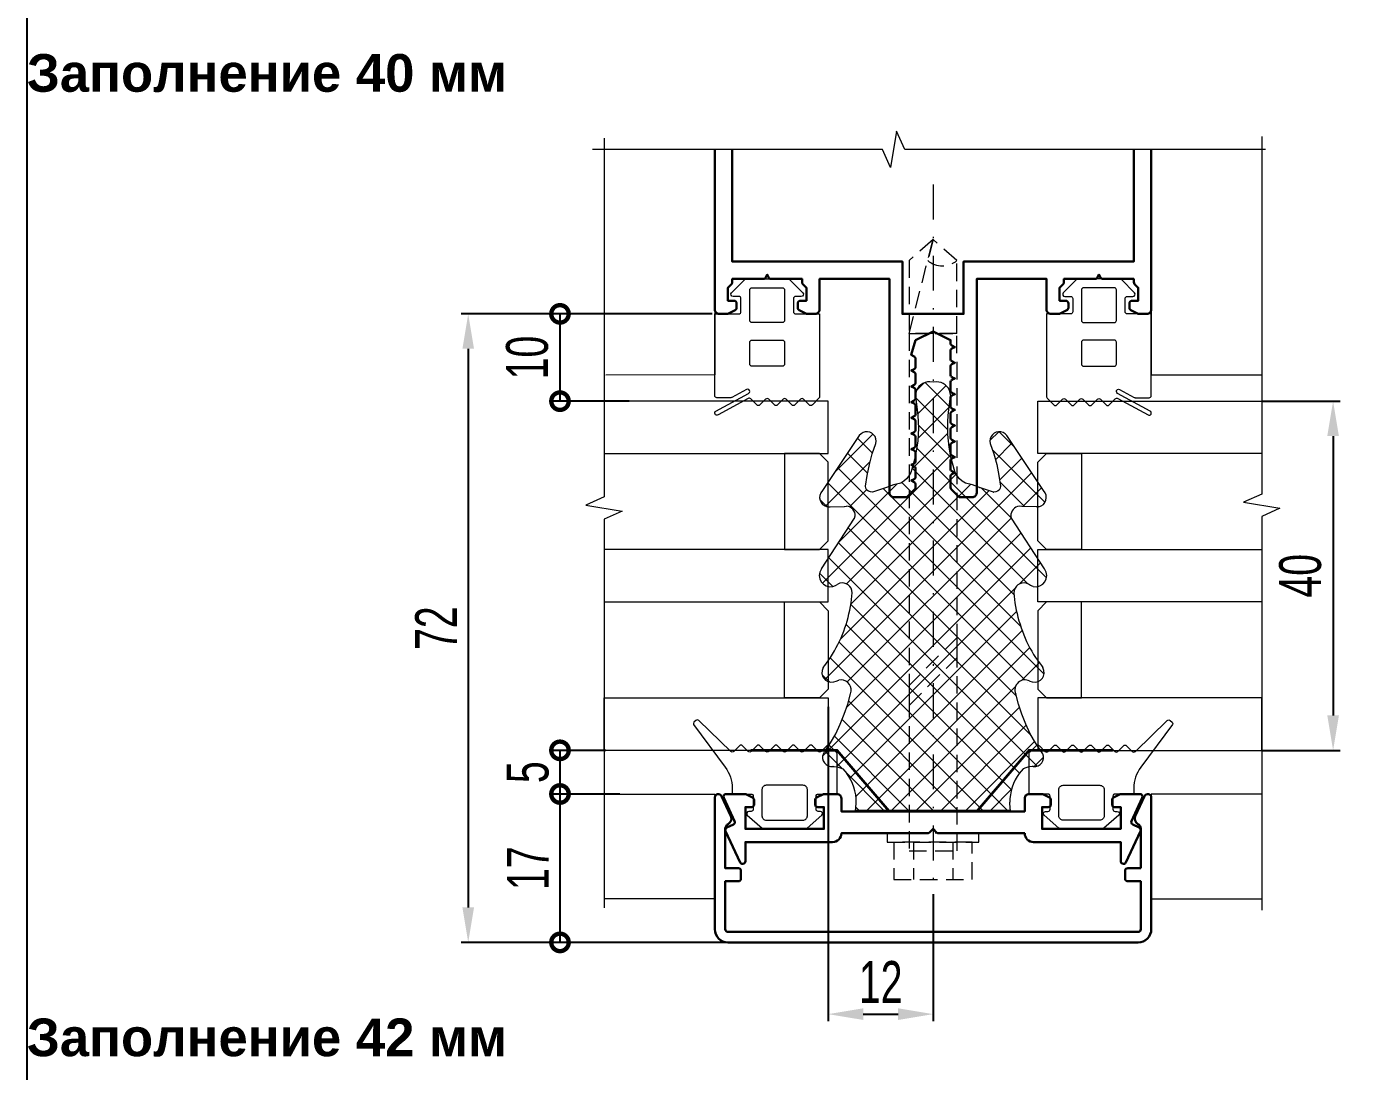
# Model space of a CAD drawing. Extents: x -37 to 8820, y -336 to 478.
# Drawn here: x 3175 to 3271.1, y 132.8 to 207.6 of the extents above; entities that cross this region are included whole.
import ezdxf

# ---------------------------------------------------------------- set-up
doc = ezdxf.new("R2010")
doc.units = 0
doc.header["$LTSCALE"] = 5
doc.linetypes.add('DASHDOT', pattern=[1, 0.5, -0.25, 0, -0.25])
doc.linetypes.add('HIDDEN', pattern=[0.375, 0.25, -0.125])
doc.layers.get('0').update_dxf_attribs({"linetype": 'CONTINUOUS', "lineweight": 30})
doc.layers.get('DEFPOINTS').update_dxf_attribs({"linetype": 'CONTINUOUS'})
for name, color, linetype, lineweight in [('1', 6, 'DASHDOT', 13), ('2', 3, 'HIDDEN', 13), ('Dimentions', 5, 'CONTINUOUS', 15), ('Glass', 5, 'CONTINUOUS', 20), ('Герлен', 7, 'CONTINUOUS', 60), ('Зигзаг', 1, 'CONTINUOUS', 15), ('Конструкции', 252, 'CONTINUOUS', 20), ('Текстовый', 7, 'CONTINUOUS', 9), ('Уплотнители', 1, 'CONTINUOUS', 20), ('Штриховка', 1, 'CONTINUOUS', 5)]:
    doc.layers.add(name, color=color, linetype=linetype, lineweight=lineweight)
doc.layers.add('Скрытые', color=14, linetype='CONTINUOUS', plot=False)
doc.styles.add('3', font='RUSS.SHX', dxfattribs={"width": 0.7, "height": 3})
doc.styles.add('Каталожный', font='arial.ttf', dxfattribs={"height": 2.5})
doc.dimstyles.new('MX1_6', dxfattribs={"dimtxt": 3, "dimasz": 2.5, "dimexe": 0.5, "dimexo": 0, "dimgap": 0.8, "dimtad": 1, "dimlfac": 1.6, "dimdsep": 46, "dimtxsty": '3', "dimcen": 0, "dimclrd": 256, "dimclre": 256, "dimclrt": 256, "dimaunit": 1, "dimadec": 0, "dimazin": 0, "dimtfac": 1, "dimtmove": 0, "dimatfit": 1, "dimfxl": 1, "dimtvp": 1, "dimtolj": 1, "dimtzin": 0, "dimarcsym": 0})

# ---------------------------------------------------------------- blocks, each defined once
blk = doc.blocks.new('*D1341')
at = {"layer": 'DEFPOINTS', "color": 0, "linetype": 'Continuous', "transparency": 16777216}
for p in [(3263.424, 180.783), (3263.424, 155.783), (3268.521, 155.783)]:
    blk.add_point(p, dxfattribs=at)
at = {"layer": 'Dimentions', "linetype": 'Continuous', "lineweight": -2, "transparency": 16777216}
for p, q in [((3263.424, 180.783), (3269.021, 180.783)), ((3268.521, 178.283), (3268.521, 158.283)), ((3263.424, 155.783), (3269.021, 155.783))]:
    blk.add_line(p, q, dxfattribs=at)
at = {"layer": 'Dimentions', "linetype": 'Continuous', "transparency": 16777216}
for points in [[(3268.104, 178.283), (3268.937, 178.283), (3268.521, 180.783)], [(3268.104, 158.283), (3268.937, 158.283), (3268.521, 155.783)]]:
    blk.add_solid(points, dxfattribs=at)
at = {"layer": 'Dimentions', "linetype": 'Continuous', "transparency": 16777216, "insert": (3266.178, 168.283), "char_height": 3, "attachment_point": 5, "rotation": 90, "style": '3'}
blk.add_mtext('\\A1;40', dxfattribs=at)
blk = doc.blocks.new('_DotSmall')
at = {"color": 0, "linetype": 'ByBlock', "const_width": 0.5}
blk.add_lwpolyline([(-0.0625, 0, 1), (0.0625, 0, 1)], format="xyb", close=True, dxfattribs=at)
blk = doc.blocks.new('*D1342')
at = {"layer": 'DEFPOINTS', "color": 0, "linetype": 'Continuous', "transparency": 16777216}
for p in [(3216.464, 155.783), (3213.17, 152.658), (3217.453, 152.658)]:
    blk.add_point(p, dxfattribs=at)
at = {"layer": 'Dimentions', "linetype": 'Continuous', "lineweight": -2, "transparency": 16777216}
for p, q in [((3216.464, 155.783), (3212.67, 155.783)), ((3213.17, 155.783), (3213.17, 152.658)), ((3217.453, 152.658), (3212.67, 152.658))]:
    blk.add_line(p, q, dxfattribs=at)
at = {"layer": 'Dimentions', "linetype": 'Continuous', "lineweight": -2, "transparency": 16777216, "xscale": 2.5, "yscale": 2.5, "zscale": 2.5}
for p, rotation in [((3213.17, 155.783), 90), ((3213.17, 152.658), 270)]:
    blk.add_blockref('_DotSmall', p, dxfattribs=dict(at, rotation=rotation))
at = {"layer": 'Dimentions', "linetype": 'Continuous', "transparency": 16777216, "insert": (3210.87, 154.22), "char_height": 3, "attachment_point": 5, "rotation": 90, "style": '3'}
blk.add_mtext('\\A1;5', dxfattribs=at)
blk = doc.blocks.new('*D1343')
at = {"layer": 'DEFPOINTS', "color": 0, "linetype": 'Continuous', "transparency": 16777216}
for p in [(3217.453, 152.658), (3213.17, 142.033), (3226.129, 142.033)]:
    blk.add_point(p, dxfattribs=at)
at = {"layer": 'Dimentions', "linetype": 'Continuous', "lineweight": -2, "transparency": 16777216}
for p, q in [((3217.453, 152.658), (3212.67, 152.658)), ((3213.17, 152.658), (3213.17, 142.033)), ((3226.129, 142.033), (3212.67, 142.033))]:
    blk.add_line(p, q, dxfattribs=at)
at = {"layer": 'Dimentions', "linetype": 'Continuous', "lineweight": -2, "transparency": 16777216, "xscale": 2.5, "yscale": 2.5, "zscale": 2.5}
for p, rotation in [((3213.17, 152.658), 90), ((3213.17, 142.033), 270)]:
    blk.add_blockref('_DotSmall', p, dxfattribs=dict(at, rotation=rotation))
at = {"layer": 'Dimentions', "linetype": 'Continuous', "transparency": 16777216, "insert": (3210.87, 147.345), "char_height": 3, "attachment_point": 5, "rotation": 90, "style": '3'}
blk.add_mtext('\\A1;17', dxfattribs=at)
blk = doc.blocks.new('*D1344')
at = {"layer": 'DEFPOINTS', "color": 0, "linetype": 'Continuous', "transparency": 16777216}
for p in [(3224.06, 187.033), (3213.17, 180.783), (3218.127, 180.783)]:
    blk.add_point(p, dxfattribs=at)
at = {"layer": 'Dimentions', "linetype": 'Continuous', "lineweight": -2, "transparency": 16777216}
for p, q in [((3224.06, 187.033), (3212.67, 187.033)), ((3213.17, 187.033), (3213.17, 180.783)), ((3218.127, 180.783), (3212.67, 180.783))]:
    blk.add_line(p, q, dxfattribs=at)
at = {"layer": 'Dimentions', "linetype": 'Continuous', "lineweight": -2, "transparency": 16777216, "xscale": 2.5, "yscale": 2.5, "zscale": 2.5}
for p, rotation in [((3213.17, 187.033), 90), ((3213.17, 180.783), 270)]:
    blk.add_blockref('_DotSmall', p, dxfattribs=dict(at, rotation=rotation))
at = {"layer": 'Dimentions', "linetype": 'Continuous', "transparency": 16777216, "insert": (3210.827, 183.908), "char_height": 3, "attachment_point": 5, "rotation": 90, "style": '3'}
blk.add_mtext('\\A1;10', dxfattribs=at)
blk = doc.blocks.new('*D1345')
at = {"layer": 'DEFPOINTS', "color": 0, "linetype": 'Continuous', "transparency": 16777216}
for p in [(3216.464, 187.033), (3206.6, 142.033), (3225.191, 142.033)]:
    blk.add_point(p, dxfattribs=at)
at = {"layer": 'Dimentions', "linetype": 'Continuous', "lineweight": -2, "transparency": 16777216}
for p, q in [((3216.464, 187.033), (3206.1, 187.033)), ((3206.6, 184.533), (3206.6, 144.533)), ((3225.191, 142.033), (3206.1, 142.033))]:
    blk.add_line(p, q, dxfattribs=at)
at = {"layer": 'Dimentions', "linetype": 'Continuous', "transparency": 16777216}
for points in [[(3206.184, 184.533), (3207.017, 184.533), (3206.6, 187.033)], [(3206.184, 144.533), (3207.017, 144.533), (3206.6, 142.033)]]:
    blk.add_solid(points, dxfattribs=at)
at = {"layer": 'Dimentions', "linetype": 'Continuous', "transparency": 16777216, "insert": (3204.3, 164.533), "char_height": 3, "attachment_point": 5, "rotation": 90, "style": '3'}
blk.add_mtext('\\A1;72', dxfattribs=at)
blk = doc.blocks.new('*D1352')
at = {"layer": 'DEFPOINTS', "color": 0, "linetype": 'Continuous', "transparency": 16777216}
for p in [(3232.379, 158.908), (3239.879, 145.475), (3239.879, 136.897)]:
    blk.add_point(p, dxfattribs=at)
at = {"layer": 'Dimentions', "linetype": 'Continuous', "lineweight": -2, "transparency": 16777216}
for p, q in [((3232.379, 158.908), (3232.379, 136.397)), ((3239.879, 145.475), (3239.879, 136.397)), ((3234.879, 136.897), (3237.379, 136.897))]:
    blk.add_line(p, q, dxfattribs=at)
at = {"layer": 'Dimentions', "linetype": 'Continuous', "transparency": 16777216}
for points in [[(3234.879, 137.314), (3234.879, 136.481), (3232.379, 136.897)], [(3237.379, 137.314), (3237.379, 136.481), (3239.879, 136.897)]]:
    blk.add_solid(points, dxfattribs=at)
at = {"layer": 'Dimentions', "linetype": 'Continuous', "transparency": 16777216, "insert": (3236.129, 139.197), "char_height": 3, "attachment_point": 5, "style": '3'}
blk.add_mtext('\\A1;12', dxfattribs=at)
blk = doc.blocks.new('6')
at = {"layer": 'Уплотнители'}
blk.add_line((4.136, 15.937), (4.136, 4.852), dxfattribs=at)
for points in [[(21.399, 18.38), (25.031, 16.013), (25.194, 15.972)], [(31.071, 15.55), (30.962, 15.673), (27.004, 18.298)], [(7.251, 17.55), (7.251, 17.564), (7.251, 17.482), (7.238, 17.264), (7.17, 17.047), (7.088, 16.856), (6.748, 16.57)], [(7.251, 17.482), (7.251, 17.468)], [(8.163, 18.244), (8.312, 18.162), (8.952, 17.74), (9.605, 17.359), (10.285, 17.033), (10.992, 16.747), (11.713, 16.502), (12.448, 16.312), (12.638, 16.258)], [(13.305, 17.496), (13.373, 17.332), (13.441, 17.142)], [(14.339, 18.257), (14.475, 18.148), (15.06, 17.74)], [(20.147, 17.564), (20.215, 17.373), (20.311, 17.223)], [(25.847, 17.958), (25.834, 17.768), (25.874, 16.747), (25.888, 16.584)], [(25.834, 17.768), (25.834, 17.754)], [(25.874, 16.747), (25.874, 16.734)], [(4.136, 15.937), (4.245, 15.918), (4.694, 15.89)], [(18.978, 16.258), (19.685, 16.19), (19.862, 16.203)], [(25.031, 16.013), (25.031, 15.999)], [(34.798, 10.163), (34.771, 10.395), (34.798, 10.626)], [(34.771, 10.395), (34.771, 10.381)], [(27.548, 8.082), (27.548, 8.068)], [(27.235, 7.062), (27.235, 7.048)], [(26.895, 6.055), (26.895, 6.041)], [(4.136, 4.852), (4.245, 4.872), (4.694, 4.899)], [(21.399, 2.409), (25.031, 4.776), (25.194, 4.817)], [(27.004, 2.491), (30.962, 5.116), (31.071, 5.239)], [(7.251, 3.212), (7.251, 3.226), (7.251, 3.307), (7.238, 3.525), (7.17, 3.742), (7.088, 3.933), (6.748, 4.219)], [(8.163, 2.545), (8.312, 2.641), (8.952, 3.049), (9.605, 3.43), (10.285, 3.756), (10.992, 4.042), (11.713, 4.287), (12.448, 4.477)], [(19.862, 4.586), (19.685, 4.613), (18.978, 4.531)], [(25.847, 2.831), (25.834, 3.022), (25.874, 4.042), (25.888, 4.219)], [(25.874, 4.042), (25.874, 4.028)], [(7.251, 3.307), (7.251, 3.294)], [(13.373, 3.457), (13.373, 3.47), (13.305, 3.294)], [(15.06, 3.049), (14.475, 2.641), (14.339, 2.532)], [(20.147, 3.226), (20.215, 3.416), (20.311, 3.566)], [(25.834, 3.022), (25.834, 3.008)]]:
    blk.add_lwpolyline(points, dxfattribs=at)
for points in [[(34.009, 11.632), (33.778, 11.66), (33.547, 11.632), (32.826, 11.524, -0.091156), (29.234, 11.714), (28.541, 11.905), (28.296, 11.986), (28.065, 12.122), (27.861, 12.285), (27.684, 12.476), (27.548, 12.707), (27.412, 13.224), (27.235, 13.727), (26.895, 14.734), (26.908, 14.884), (26.963, 15.02), (27.044, 15.129), (27.18, 15.197), (27.316, 15.224), (28.092, 15.115), (28.867, 14.952), (29.629, 14.748), (30.377, 14.489), (30.54, 14.462), (30.717, 14.489)], [(30.717, 6.3), (30.54, 6.327), (30.377, 6.3), (29.629, 6.041), (28.867, 5.837), (28.092, 5.674), (27.316, 5.565), (27.18, 5.593), (27.044, 5.661), (26.963, 5.783), (26.908, 5.905), (26.895, 6.055), (27.235, 7.062), (27.412, 7.565), (27.548, 8.082), (27.684, 8.313), (27.861, 8.504), (28.065, 8.667), (28.296, 8.803), (28.541, 8.885), (29.234, 9.075, -0.091156), (32.826, 9.265), (33.547, 9.157), (33.778, 9.129), (34.009, 9.157)]]:
    blk.add_lwpolyline(points, format="xyb", dxfattribs=at)
blk.add_arc((12.733, 3.811), 0.725, 331.99667, 113.16431, dxfattribs=at)
for points in [[(8.163, 18.244), (7.71, 18.462), (7.174, 18.062), (7.251, 17.564)], [(14.339, 18.257), (13.768, 18.561), (13.198, 18.115), (13.305, 17.496)], [(21.399, 18.38), (20.8, 18.834), (19.981, 18.255), (20.147, 17.564)], [(27.004, 18.298), (26.589, 18.702), (25.969, 18.51), (25.847, 17.958)], [(15.06, 17.74), (16.324, 16.93), (17.501, 16.508), (18.978, 16.258)], [(4.694, 15.89), (5.408, 15.885), (6.184, 16.13), (6.748, 16.57)], [(12.638, 16.258), (13.105, 16.185), (13.589, 16.669), (13.441, 17.142)], [(19.862, 16.203), (20.308, 16.328), (20.526, 16.813), (20.311, 17.223)], [(25.194, 15.972), (25.538, 15.942), (25.889, 16.232), (25.888, 16.584)], [(30.717, 14.489), (31.172, 14.588), (31.402, 15.2), (31.071, 15.55)], [(34.798, 10.626), (34.814, 11.085), (34.449, 11.554), (34.009, 11.632)], [(34.009, 9.157), (34.484, 9.289), (34.794, 9.662), (34.798, 10.163)], [(31.071, 5.239), (31.402, 5.589), (31.172, 6.201), (30.717, 6.3)], [(6.748, 4.219), (6.184, 4.66), (5.408, 4.904), (4.694, 4.899)], [(25.888, 4.219), (25.88, 4.565), (25.533, 4.847), (25.194, 4.817)], [(18.978, 4.531), (17.588, 4.3), (16.234, 3.839), (15.06, 3.049)], [(20.311, 3.566), (20.519, 3.983), (20.326, 4.45), (19.862, 4.586)], [(7.251, 3.226), (7.179, 2.722), (7.708, 2.329), (8.163, 2.545)], [(13.305, 3.294), (13.198, 2.674), (13.768, 2.228), (14.339, 2.532)], [(20.147, 3.226), (19.981, 2.535), (20.8, 1.955), (21.399, 2.409)], [(25.847, 2.831), (25.94, 2.29), (26.627, 2.103), (27.004, 2.491)]]:
    blk.add_open_spline(points, degree=3, dxfattribs=at)

msp = doc.modelspace()

# ---------------------------------------------------------------- hatches: boundary and pattern name
at = {"layer": 'Штриховка', "lineweight": 5}
h = msp.add_hatch(dxfattribs=at)
h.set_pattern_fill('NET', color=256, scale=10, angle=135, style=0)
h.set_pattern_definition([(135, (1044.6052, -6946.3762), (-0.88388348, -0.88388348), []), (225, (1044.6052, -6946.3762), (0.88388348, -0.88388348), [])])
edge = h.paths.add_edge_path()
edge.add_spline(control_points=[(3239.6474, 182.1708), (3239.1883, 182.1867), (3238.7192, 181.8219), (3238.6407, 181.3818)], knot_values=[0, 0, 0, 0, 1, 1, 1, 1], degree=3, periodic=0)
edge.add_line((3238.6407, 181.3818), (3238.6135, 181.1506))
edge.add_line((3238.6135, 181.1506), (3238.6407, 180.9193))
edge.add_line((3238.6407, 180.9193), (3238.7496, 180.1983))
edge.add_arc((3228.8868, 178.9207), 9.9451, 346.547552, 367.381309, ccw=False)
edge.add_line((3238.5591, 176.6071), (3238.3687, 175.9133))
edge.add_line((3238.3687, 175.9133), (3238.287, 175.6684))
edge.add_line((3238.287, 175.6684), (3238.151, 175.4372))
edge.add_line((3238.151, 175.4372), (3237.9878, 175.2331))
edge.add_line((3237.9878, 175.2331), (3237.7973, 175.0563))
edge.add_line((3237.7973, 175.0563), (3237.5661, 174.9202))
edge.add_line((3237.5661, 174.9202), (3237.0491, 174.7842))
edge.add_line((3237.0491, 174.7842), (3236.5458, 174.6074))
edge.add_line((3236.5458, 174.6074), (3235.5392, 174.2673))
edge.add_line((3235.5392, 174.2673), (3235.3895, 174.2809))
edge.add_line((3235.3895, 174.2809), (3235.2535, 174.3353))
edge.add_line((3235.2535, 174.3353), (3235.1447, 174.4169))
edge.add_line((3235.1447, 174.4169), (3235.0766, 174.5529))
edge.add_line((3235.0766, 174.5529), (3235.0494, 174.689))
edge.add_line((3235.0494, 174.689), (3235.1583, 175.4644))
edge.add_line((3235.1583, 175.4644), (3235.3215, 176.2398))
edge.add_line((3235.3215, 176.2398), (3235.5256, 177.0016))
edge.add_line((3235.5256, 177.0016), (3235.784, 177.7497))
edge.add_line((3235.784, 177.7497), (3235.8112, 177.913))
edge.add_line((3235.8112, 177.913), (3235.784, 178.0898))
edge.add_spline(control_points=[(3235.784, 178.0898), (3235.6849, 178.5446), (3235.073, 178.7741), (3234.723, 178.4435)], knot_values=[0, 0, 0, 0, 1, 1, 1, 1], degree=3, periodic=0)
edge.add_line((3234.723, 178.4435), (3234.6005, 178.3347))
edge.add_line((3234.6005, 178.3347), (3231.9751, 174.3761))
edge.add_spline(control_points=[(3231.9751, 174.3761), (3231.5713, 173.9612), (3231.7629, 173.3411), (3232.3152, 173.2198)], knot_values=[0, 0, 0, 0, 1, 1, 1, 1], degree=3, periodic=0)
edge.add_line((3232.3152, 173.2198), (3232.5056, 173.2062))
edge.add_line((3232.5056, 173.2062), (3233.5259, 173.247))
edge.add_line((3233.5259, 173.247), (3233.6891, 173.2606))
edge.add_spline(control_points=[(3233.6891, 173.2606), (3234.0412, 173.262), (3234.3314, 172.9103), (3234.3013, 172.5668)], knot_values=[0, 0, 0, 0, 1, 1, 1, 1], degree=3, periodic=0)
edge.add_line((3234.3013, 172.5668), (3234.2604, 172.4036))
edge.add_line((3234.2604, 172.4036), (3231.8935, 168.7715))
edge.add_spline(control_points=[(3231.8935, 168.7715), (3231.4389, 168.1725), (3232.0186, 167.3538), (3232.7097, 167.52)], knot_values=[0, 0, 0, 0, 1, 1, 1, 1], degree=3, periodic=0)
edge.add_line((3232.7097, 167.52), (3232.9001, 167.588))
edge.add_line((3232.9001, 167.588), (3233.0497, 167.6832))
edge.add_spline(control_points=[(3233.0497, 167.6832), (3233.4601, 167.8984), (3233.9448, 167.6807), (3234.07, 167.2343)], knot_values=[0, 0, 0, 0, 1, 1, 1, 1], degree=3, periodic=0)
edge.add_line((3234.0692, 167.2451), (3234.0836, 167.0575))
edge.add_line((3234.0836, 167.0575), (3234.0156, 166.3501))
edge.add_spline(control_points=[(3234.0156, 166.3501), (3233.7648, 164.8739), (3233.3434, 163.6965), (3232.5328, 162.4323)], knot_values=[0, 0, 0, 0, 1, 1, 1, 1], degree=3, periodic=0)
edge.add_line((3232.5328, 162.4323), (3232.1247, 161.8474))
edge.add_line((3232.1247, 161.8474), (3232.0159, 161.7113))
edge.add_spline(control_points=[(3232.0159, 161.7113), (3231.7121, 161.1402), (3232.1578, 160.5707), (3232.7777, 160.6775)], knot_values=[0, 0, 0, 0, 1, 1, 1, 1], degree=3, periodic=0)
edge.add_line((3232.7777, 160.6775), (3232.9409, 160.7455))
edge.add_line((3232.9409, 160.7455), (3233.1314, 160.8135))
edge.add_spline(control_points=[(3233.1314, 160.8135), (3233.6045, 160.9616), (3234.0879, 160.478), (3234.0156, 160.0109)], knot_values=[0, 0, 0, 0, 1, 1, 1, 1], degree=3, periodic=0)
edge.add_line((3234.0195, 160.0247), (3233.9612, 159.8205))
edge.add_line((3233.9612, 159.8205), (3233.7707, 159.0859))
edge.add_line((3233.7707, 159.0859), (3233.5259, 158.3649))
edge.add_line((3233.5259, 158.3649), (3233.2402, 157.6575))
edge.add_line((3233.2402, 157.6575), (3232.9137, 156.9774))
edge.add_line((3232.9137, 156.9774), (3232.5328, 156.3244))
edge.add_line((3232.5328, 156.3244), (3232.1111, 155.685))
edge.add_line((3232.1111, 155.685), (3232.0295, 155.5354))
edge.add_spline(control_points=[(3232.0295, 155.5354), (3231.8114, 155.0826), (3232.2115, 154.5469), (3232.7097, 154.624)], knot_values=[0, 0, 0, 0, 1, 1, 1, 1], degree=3, periodic=0)
edge.add_line((3232.7097, 154.624), (3232.7233, 154.624))
edge.add_line((3232.7233, 154.624), (3232.7913, 154.624))
edge.add_line((3232.7913, 154.624), (3233.0089, 154.6104))
edge.add_line((3233.0089, 154.6104), (3233.2266, 154.5424))
edge.add_line((3233.2266, 154.5424), (3233.417, 154.4607))
edge.add_line((3233.417, 154.4607), (3233.7027, 154.1207))
edge.add_spline(control_points=[(3233.7027, 154.1207), (3234.1437, 153.5566), (3234.3883, 152.7805), (3234.3829, 152.0665)], knot_values=[0, 0, 0, 0, 1, 1, 1, 1], degree=3, periodic=0)
edge.add_line((3234.3829, 152.0665), (3234.3557, 151.6176))
edge.add_line((3234.3557, 151.6176), (3234.3365, 151.5088))
edge.add_line((3234.3365, 151.5088), (3245.4208, 151.5088))
edge.add_line((3245.4208, 151.5088), (3245.4016, 151.6176))
edge.add_line((3245.4016, 151.6176), (3245.3744, 152.0665))
edge.add_spline(control_points=[(3245.3744, 152.0665), (3245.369, 152.7805), (3245.6136, 153.5568), (3246.0546, 154.1207)], knot_values=[0, 0, 0, 0, 1, 1, 1, 1], degree=3, periodic=0)
edge.add_line((3246.0469, 154.1115), (3246.3403, 154.4607))
edge.add_line((3246.3403, 154.4607), (3246.5307, 154.5424))
edge.add_line((3246.5307, 154.5424), (3246.7484, 154.6104))
edge.add_line((3246.7484, 154.6104), (3246.966, 154.624))
edge.add_line((3246.966, 154.624), (3246.9796, 154.624))
edge.add_line((3246.9796, 154.624), (3247.0476, 154.624))
edge.add_spline(control_points=[(3247.0476, 154.624), (3247.5512, 154.5512), (3247.9439, 155.0808), (3247.7278, 155.5354)], knot_values=[0, 0, 0, 0, 1, 1, 1, 1], degree=3, periodic=0)
edge.add_line((3247.7278, 155.5354), (3247.6326, 155.685))
edge.add_line((3247.6326, 155.685), (3247.2245, 156.3244))
edge.add_line((3247.2245, 156.3244), (3246.8436, 156.9774))
edge.add_line((3246.8436, 156.9774), (3246.5171, 157.6575))
edge.add_line((3246.5171, 157.6575), (3246.2314, 158.3649))
edge.add_line((3246.2314, 158.3649), (3245.9866, 159.0859))
edge.add_line((3245.9866, 159.0859), (3245.7961, 159.8205))
edge.add_arc((3246.4625, 160.1056), 0.7248, 61.996669, 203.164313, ccw=False)
edge.add_line((3246.8028, 160.7455), (3246.9796, 160.6775))
edge.add_spline(control_points=[(3246.9796, 160.6775), (3247.5995, 160.5707), (3248.0452, 161.1402), (3247.7414, 161.7113)], knot_values=[0, 0, 0, 0, 1, 1, 1, 1], degree=3, periodic=0)
edge.add_line((3247.7414, 161.7113), (3247.6326, 161.8474))
edge.add_line((3247.6326, 161.8474), (3247.2245, 162.4323))
edge.add_spline(control_points=[(3247.2245, 162.4323), (3246.4346, 163.6068), (3245.9732, 164.961), (3245.7417, 166.3501)], knot_values=[0, 0, 0, 0, 1, 1, 1, 1], degree=3, periodic=0)
edge.add_line((3245.7417, 166.3501), (3245.6601, 167.0575))
edge.add_line((3245.6601, 167.0575), (3245.6873, 167.2343))
edge.add_spline(control_points=[(3245.6873, 167.2343), (3245.8231, 167.6987), (3246.2904, 167.8918), (3246.7075, 167.6832)], knot_values=[0, 0, 0, 0, 1, 1, 1, 1], degree=3, periodic=0)
edge.add_line((3246.6946, 167.6915), (3246.8572, 167.588))
edge.add_line((3246.8572, 167.588), (3247.0476, 167.52))
edge.add_spline(control_points=[(3247.0476, 167.52), (3247.7387, 167.3538), (3248.3184, 168.1725), (3247.8638, 168.7715)], knot_values=[0, 0, 0, 0, 1, 1, 1, 1], degree=3, periodic=0)
edge.add_line((3247.8638, 168.7715), (3245.4968, 172.4036))
edge.add_line((3245.4968, 172.4036), (3245.456, 172.5668))
edge.add_spline(control_points=[(3245.456, 172.5668), (3245.4263, 172.906), (3245.7084, 173.2525), (3246.0546, 173.2606)], knot_values=[0, 0, 0, 0, 1, 1, 1, 1], degree=3, periodic=0)
edge.add_line((3246.0368, 173.262), (3246.2314, 173.247))
edge.add_line((3246.2314, 173.247), (3247.2517, 173.2062))
edge.add_line((3247.2517, 173.2062), (3247.4421, 173.2198))
edge.add_spline(control_points=[(3247.4421, 173.2198), (3247.9835, 173.3128), (3248.1706, 173.9993), (3247.7822, 174.3761)], knot_values=[0, 0, 0, 0, 1, 1, 1, 1], degree=3, periodic=0)
edge.add_line((3247.7822, 174.3761), (3245.1568, 178.3347))
edge.add_line((3245.1568, 178.3347), (3245.0343, 178.4435))
edge.add_spline(control_points=[(3245.0343, 178.4435), (3244.6843, 178.7741), (3244.0723, 178.5446), (3243.9733, 178.0898)], knot_values=[0, 0, 0, 0, 1, 1, 1, 1], degree=3, periodic=0)
edge.add_line((3243.9733, 178.0898), (3243.9461, 177.913))
edge.add_line((3243.9461, 177.913), (3243.9733, 177.7497))
edge.add_line((3243.9733, 177.7497), (3244.2317, 177.0016))
edge.add_line((3244.2317, 177.0016), (3244.4358, 176.2398))
edge.add_line((3244.4358, 176.2398), (3244.599, 175.4644))
edge.add_line((3244.599, 175.4644), (3244.7078, 174.689))
edge.add_line((3244.7078, 174.689), (3244.6806, 174.5529))
edge.add_line((3244.6806, 174.5529), (3244.6126, 174.4169))
edge.add_line((3244.6126, 174.4169), (3244.4902, 174.3353))
edge.add_line((3244.4902, 174.3353), (3244.3678, 174.2809))
edge.add_line((3244.3678, 174.2809), (3244.2181, 174.2673))
edge.add_line((3244.2181, 174.2673), (3243.2115, 174.6074))
edge.add_line((3243.2115, 174.6074), (3242.7081, 174.7842))
edge.add_line((3242.7081, 174.7842), (3242.1912, 174.9202))
edge.add_line((3242.1912, 174.9202), (3241.96, 175.0563))
edge.add_line((3241.96, 175.0563), (3241.7695, 175.2331))
edge.add_line((3241.7695, 175.2331), (3241.6063, 175.4372))
edge.add_line((3241.6063, 175.4372), (3241.4702, 175.6684))
edge.add_line((3241.4702, 175.6684), (3241.3886, 175.9133))
edge.add_line((3241.3886, 175.9133), (3241.1982, 176.6071))
edge.add_arc((3250.8705, 178.9207), 9.9451, 172.618691, 193.452448, ccw=False)
edge.add_line((3241.0077, 180.1983), (3241.1166, 180.9193))
edge.add_line((3241.1166, 180.9193), (3241.1438, 181.1506))
edge.add_line((3241.1438, 181.1506), (3241.1166, 181.3818))
edge.add_spline(control_points=[(3241.1166, 181.3818), (3240.9841, 181.8571), (3240.6114, 182.1663), (3240.1099, 182.1708)], knot_values=[0, 0, 0, 0, 1, 1, 1, 1], degree=3, periodic=0)
edge.add_line((3240.1099, 182.1708), (3239.8786, 182.1436))
edge.add_line((3239.8786, 182.1436), (3239.6474, 182.1708))

# ---------------------------------------------------------------- linework, layer by layer
msp.add_lwpolyline([(3224.2536, 198.7964), (3224.2536, 187.345, 0.4142136), (3224.5661, 187.0325), (3225.1469, 187.0325, 0.1164338), (3225.2307, 187.0523), (3225.7125, 187.2932, 0.284079), (3225.8161, 187.4609), (3225.8161, 187.7825, 0.4142136), (3225.6286, 187.97), (3225.1911, 187.97), (3225.1911, 188.9075), (3225.4487, 189.1651, 0.1989124), (3225.5036, 189.2977), (3225.5036, 189.5325), (3227.7315, 189.5325, 0.284079), (3227.8992, 189.6362), (3228.0036, 189.845), (3228.1081, 189.6362, 0.284079), (3228.2758, 189.5325), (3230.5036, 189.5325), (3230.5036, 189.2977, 0.1989124), (3230.5586, 189.1651), (3230.8161, 188.9075), (3230.8161, 187.97), (3230.3786, 187.97, 0.4142136), (3230.1911, 187.7825), (3230.1911, 187.4609, 0.284079), (3230.2948, 187.2932), (3230.7766, 187.0523, 0.1164338), (3230.8604, 187.0325), (3231.4411, 187.0325, 0.4142136), (3231.7536, 187.345), (3231.7536, 189.5325), (3236.7536, 189.5325), (3236.7536, 174.22, 0.4142136), (3237.0661, 173.9075), (3237.926, 173.9075, 0.1989124), (3238.0586, 173.9625), (3238.5737, 174.4776, 0.1989124), (3238.6286, 174.6102), (3238.6286, 174.8229, 0.284079), (3238.525, 174.9906), (3238.3161, 175.095), (3238.525, 175.1995, 0.284079), (3238.6286, 175.3672), (3238.6286, 175.9479, 0.284079), (3238.525, 176.1156), (3238.3161, 176.22), (3238.525, 176.3245, 0.284079), (3238.6286, 176.4922), (3238.6286, 177.0729, 0.284079), (3238.525, 177.2406), (3238.3161, 177.345), (3238.525, 177.4495, 0.284079), (3238.6286, 177.6172), (3238.6286, 178.1979, 0.284079), (3238.525, 178.3656), (3238.3161, 178.47), (3238.525, 178.5745, 0.284079), (3238.6286, 178.7422), (3238.6286, 179.3229, 0.284079), (3238.525, 179.4906), (3238.3161, 179.595), (3238.525, 179.6995, 0.284079), (3238.6286, 179.8672), (3238.6286, 180.4479, 0.284079), (3238.525, 180.6156), (3238.3161, 180.72), (3238.525, 180.8245, 0.284079), (3238.6286, 180.9922), (3238.6286, 181.5729, 0.284079), (3238.525, 181.7406), (3238.3161, 181.845), (3238.525, 181.9495, 0.284079), (3238.6286, 182.1172), (3238.6286, 182.6979, 0.284079), (3238.525, 182.8656), (3238.3161, 182.97), (3238.525, 183.0745, 0.284079), (3238.6286, 183.2422), (3238.6286, 183.8229, 0.284079), (3238.525, 183.9906), (3238.3161, 184.095), (3238.6286, 185.1575), (3239.8786, 185.7825), (3241.1286, 185.1575), (3241.1286, 184.9297, 0.284079), (3241.2323, 184.762), (3241.4411, 184.6575), (3241.2323, 184.5531, 0.284079), (3241.1286, 184.3854), (3241.1286, 183.8047, 0.284079), (3241.2323, 183.637), (3241.4411, 183.5325), (3241.2323, 183.4281, 0.284079), (3241.1286, 183.2604), (3241.1286, 182.6797, 0.284079), (3241.2323, 182.512), (3241.4411, 182.4075), (3241.2323, 182.3031, 0.284079), (3241.1286, 182.1354), (3241.1286, 181.5547, 0.284079), (3241.2323, 181.387), (3241.4411, 181.2825), (3241.2323, 181.1781, 0.284079), (3241.1286, 181.0104), (3241.1286, 180.4297, 0.284079), (3241.2323, 180.262), (3241.4411, 180.1575), (3241.2323, 180.0531, 0.284079), (3241.1286, 179.8854), (3241.1286, 179.3047, 0.284079), (3241.2323, 179.137), (3241.4411, 179.0325), (3241.2323, 178.9281, 0.284079), (3241.1286, 178.7604), (3241.1286, 178.1797, 0.284079), (3241.2323, 178.012), (3241.4411, 177.9075), (3241.2323, 177.8031, 0.284079), (3241.1286, 177.6354), (3241.1286, 177.0547, 0.284079), (3241.2323, 176.887), (3241.4411, 176.7825), (3241.2323, 176.6781, 0.284079), (3241.1286, 176.5104), (3241.1286, 175.9297, 0.284079), (3241.2323, 175.762), (3241.4411, 175.6575), (3241.2323, 175.5531, 0.284079), (3241.1286, 175.3854), (3241.1286, 174.6102, 0.1989124), (3241.1836, 174.4776), (3241.6987, 173.9625, 0.1989124), (3241.8313, 173.9075), (3242.6911, 173.9075, 0.4142136), (3243.0036, 174.22), (3243.0036, 189.5325), (3248.0036, 189.5325), (3248.0036, 187.345, 0.4142136), (3248.3161, 187.0325), (3248.8969, 187.0325, 0.1164338), (3248.9807, 187.0523), (3249.4625, 187.2932, 0.284079), (3249.5661, 187.4609), (3249.5661, 187.7825, 0.4142136), (3249.3786, 187.97), (3248.9411, 187.97), (3248.9411, 188.9075), (3249.1987, 189.1651, 0.1989124), (3249.2536, 189.2977), (3249.2536, 189.5325), (3251.4815, 189.5325, 0.284079), (3251.6492, 189.6362), (3251.7536, 189.845), (3251.8581, 189.6362, 0.284079), (3252.0258, 189.5325), (3254.2536, 189.5325), (3254.2536, 189.2977, 0.1989124), (3254.3086, 189.1651), (3254.5661, 188.9075), (3254.5661, 187.97), (3254.1286, 187.97, 0.4142136), (3253.9411, 187.7825), (3253.9411, 187.4609, 0.284079), (3254.0448, 187.2932), (3254.5266, 187.0523, 0.1164338), (3254.6104, 187.0325), (3255.1911, 187.0325, 0.4142136), (3255.5036, 187.345), (3255.5036, 198.7964)], format="xyb")
msp.add_lwpolyline([(3225.5036, 198.7964), (3225.5036, 190.7825), (3237.6911, 190.7825), (3237.6911, 187.0325), (3242.0661, 187.0325), (3242.0661, 190.7825), (3254.2536, 190.7825), (3254.2536, 198.7964)])
for points in [[(3254.7536, 147.345), (3254.7536, 150.1708, 0.2797393), (3254.5517, 150.5035, -0.4015594), (3254.3571, 151.0765), (3255.0271, 152.5132, -0.8025849), (3255.5036, 152.4075), (3255.5036, 142.97, -0.4142136), (3254.5661, 142.0325), (3225.1911, 142.0325, -0.4142136), (3224.2536, 142.97), (3224.2536, 152.4075, -0.8025849), (3224.7302, 152.5132), (3225.4002, 151.0765, -0.4015594), (3225.2056, 150.5035, 0.2797393), (3225.0036, 150.1708), (3225.0036, 147.345), (3225.9411, 147.345, -0.4142136), (3226.1286, 147.1575), (3226.1286, 146.595, -0.4142136), (3225.9411, 146.4075), (3225.0036, 146.4075), (3225.0036, 142.97, 0.4142136), (3225.1911, 142.7825), (3254.5661, 142.7825, 0.4142136), (3254.7536, 142.97), (3254.7536, 146.4075), (3253.8161, 146.4075, -0.4142136), (3253.6286, 146.595), (3253.6286, 147.1575, -0.4142136), (3253.8161, 147.345)], [(3246.4411, 149.845), (3240.2688, 149.845, -0.1989124), (3240.1362, 149.9), (3239.8786, 150.1575), (3239.6211, 149.9, -0.1989124), (3239.4885, 149.845), (3233.3161, 149.845, -0.4142136), (3232.6911, 149.22), (3226.4411, 149.22), (3226.4411, 147.845, -0.4142136), (3226.2536, 147.6575), (3226.2347, 147.6575, -0.2914734), (3226.0647, 147.7658), (3225.0212, 150.0036, -0.4142136), (3225.1119, 150.2528), (3225.5837, 150.4728, 0.4142136), (3225.6744, 150.722), (3224.8962, 152.3908, -0.5486188), (3225.0661, 152.6575), (3226.3969, 152.6575, -0.1164338), (3226.4807, 152.6377), (3226.9625, 152.3969, -0.284079), (3227.0661, 152.2292), (3227.0661, 151.9075, -0.4142136), (3226.8786, 151.72), (3226.4411, 151.72), (3226.4411, 150.1575), (3232.0661, 150.1575), (3232.0661, 151.72), (3231.6286, 151.72, -0.4142136), (3231.4411, 151.9075), (3231.4411, 152.2292, -0.284079), (3231.5448, 152.3969), (3232.0266, 152.6377, -0.1164338), (3232.1104, 152.6575), (3233.0036, 152.6575, -0.4142136), (3233.3161, 152.345), (3233.3161, 151.4075), (3246.4411, 151.4075), (3246.4411, 152.345, -0.4142136), (3246.7536, 152.6575), (3247.6469, 152.6575, -0.1164338), (3247.7307, 152.6377), (3248.2125, 152.3969, -0.284079), (3248.3161, 152.2292), (3248.3161, 151.9075, -0.4142136), (3248.1286, 151.72), (3247.6911, 151.72), (3247.6911, 150.1575), (3253.3161, 150.1575), (3253.3161, 151.72), (3252.8786, 151.72, -0.4142136), (3252.6911, 151.9075), (3252.6911, 152.2292, -0.284079), (3252.7948, 152.3969), (3253.2766, 152.6377, -0.1164338), (3253.3604, 152.6575), (3254.6911, 152.6575, -0.5486188), (3254.8611, 152.3908), (3254.0829, 150.722, 0.4142136), (3254.1736, 150.4728), (3254.6454, 150.2528, -0.4142136), (3254.7361, 150.0036), (3253.6926, 147.7658, -0.2914734), (3253.5226, 147.6575), (3253.5036, 147.6575, -0.4142136), (3253.3161, 147.845), (3253.3161, 149.22), (3247.0661, 149.22, -0.4142136)]]:
    msp.add_lwpolyline(points, format="xyb", close=True)
at = {"layer": '1'}
msp.add_line((3239.8786, 196.2964), (3239.8786, 139.5325), dxfattribs=at)
at = {"layer": '2'}
for p, q in [((3238.4724, 149.22), (3238.4724, 146.5325)), ((3241.2849, 149.22), (3241.2849, 146.5325))]:
    msp.add_line(p, q, dxfattribs=at)
msp.add_lwpolyline([(3241.5935, 185.6289), (3241.5935, 190.8539), (3239.8767, 192.3467), (3238.1599, 190.8539), (3238.1599, 185.6289), (3241.5935, 185.6289)], dxfattribs=at)
msp.add_lwpolyline([(3238.1599, 185.6289), (3239.8767, 192.3467), (3239.4952, 190.8539, 0.3633079), (3241.5935, 190.8539)], format="xyb", dxfattribs=at)
for points in [[(3241.5974, 148.595), (3241.5935, 185.6289), (3239.8786, 185.6289), (3238.1599, 185.6289), (3238.1599, 148.595)], [(3238.1599, 159.0029), (3241.5974, 162.4404), (3241.5974, 163.8727), (3238.1599, 160.4352)], [(3243.1599, 149.22), (3243.1599, 149.845), (3236.5974, 149.845), (3236.5974, 149.22)], [(3242.6911, 149.22), (3237.0661, 149.22), (3237.0661, 146.5325), (3242.6911, 146.5325)]]:
    msp.add_lwpolyline(points, close=True, dxfattribs=at)
at = {"layer": 'Glass'}
for points in [[(3216.3335, 177.0325), (3232.3786, 177.0325), (3232.3786, 180.7825), (3216.3335, 180.7825)], [(3263.4238, 177.0325), (3247.3786, 177.0325), (3247.3786, 180.7825), (3263.4238, 180.7825)], [(3232.3786, 170.7825), (3232.3786, 176.4075), (3231.7536, 177.0325), (3229.2536, 177.0325), (3229.2536, 170.1575), (3231.7536, 170.1575)], [(3247.3786, 170.7825), (3247.3786, 176.4075), (3248.0036, 177.0325), (3250.5036, 177.0325), (3250.5036, 170.1575), (3248.0036, 170.1575)], [(3216.3335, 166.4075), (3232.3786, 166.4075), (3232.3786, 170.1575), (3216.3335, 170.1575)], [(3263.4238, 166.4075), (3247.3786, 166.4075), (3247.3786, 170.1575), (3263.4238, 170.1575)], [(3232.3786, 165.7825), (3232.3786, 160.1575), (3231.7536, 159.5325), (3229.2536, 159.5325), (3229.2536, 166.4075), (3231.7536, 166.4075)], [(3247.3786, 165.7825), (3247.3786, 160.1575), (3248.0036, 159.5325), (3250.5036, 159.5325), (3250.5036, 166.4075), (3248.0036, 166.4075)], [(3216.3335, 159.5325), (3232.3786, 159.5325), (3232.3786, 155.7825), (3216.3335, 155.7825)], [(3263.4238, 159.5325), (3247.3786, 159.5325), (3247.3786, 155.7825), (3263.4238, 155.7825)]]:
    msp.add_lwpolyline(points, close=True, dxfattribs=at)
at = {"layer": 'Герлен', "ltscale": 2, "const_width": 0.1875}
msp.add_lwpolyline([(3252.7466, 155.7825), (3246.7536, 155.7825), (3243.0036, 151.4075), (3236.7536, 151.4075), (3233.0036, 155.7825), (3226.8233, 155.7825)], dxfattribs=at)
at = {"layer": 'Зигзаг'}
for points in [[(3263.692, 198.7964), (3237.8542, 198.7964), (3237.2733, 200.1143), (3236.8377, 197.5016), (3236.2552, 198.7964), (3215.4996, 198.7964)], [(3216.3335, 199.621), (3216.3335, 173.9294), (3215.0156, 173.3485), (3217.6283, 172.9129), (3216.3335, 172.3304), (3216.3335, 144.5065)], [(3263.4238, 199.7243), (3263.4238, 174.1364), (3262.1059, 173.5556), (3264.7186, 173.1199), (3263.4238, 172.5374), (3263.4238, 144.3515)]]:
    msp.add_lwpolyline(points, dxfattribs=at)
at = {"layer": 'Конструкции'}
for points in [[(3224.2536, 198.7964), (3224.2536, 182.6575), (3216.4639, 182.6547)], [(3255.5036, 198.7964), (3255.5036, 182.6575), (3263.4238, 182.6575)], [(3216.3335, 152.6575), (3224.2536, 152.6575), (3224.2536, 145.1575), (3216.3335, 145.1575)], [(3263.4238, 152.6575), (3255.5036, 152.6575), (3255.5036, 145.1575), (3263.4238, 145.1575)]]:
    msp.add_lwpolyline(points, dxfattribs=at)
at = {"layer": 'Скрытые', "linetype": 'Continuous'}
msp.add_lwpolyline([(3340, 10), (3340, 287), (3175, 287), (3175, 10)], close=True, dxfattribs=at)
at = {"layer": 'Уплотнители'}
for points in [[(3226.5229, 181.6184), (3225.4778, 181.0514, -0.1249127), (3225.4033, 181.0325), (3224.4099, 181.0325, -0.4142136), (3224.2536, 181.1888), (3224.2536, 187.0325), (3225.9724, 187.0325, 0.4142136), (3226.1286, 187.1888), (3226.1286, 188.1263, 0.4142136), (3225.9724, 188.2825), (3225.5661, 188.2825, -0.6685867), (3225.4558, 188.5494), (3226.3954, 189.4869, -0.1986192), (3226.5058, 189.5325), (3229.5015, 189.5325, -0.1986192), (3229.6119, 189.4869), (3230.5515, 188.5494, -0.6685867), (3230.4411, 188.2825), (3230.0349, 188.2825, 0.4142136), (3229.8786, 188.1263), (3229.8786, 187.1888, 0.4142136), (3230.0349, 187.0325), (3231.7536, 187.0325), (3231.7536, 181.0973, -0.1989124), (3231.7079, 180.9868), (3231.2391, 180.518, -0.4142136), (3231.0182, 180.518), (3230.6141, 180.9221, 0.4142136), (3230.3932, 180.9221), (3229.9891, 180.518, -0.4142136), (3229.7682, 180.518), (3229.3641, 180.9221, 0.4142136), (3229.1432, 180.9221), (3228.7391, 180.518, -0.4142136), (3228.5182, 180.518), (3228.1141, 180.9221, 0.4142136), (3227.8932, 180.9221), (3227.4891, 180.518, -0.4142136), (3227.2682, 180.518), (3226.8361, 180.9501, 0.3320761), (3226.6511, 180.9769), (3224.4844, 179.8014, -1), (3224.3354, 180.0761), (3226.6719, 181.3437, 1)], [(3253.2344, 181.6184), (3254.2795, 181.0514, 0.1249127), (3254.354, 181.0325), (3255.3474, 181.0325, 0.4142136), (3255.5036, 181.1888), (3255.5036, 187.0325), (3253.7849, 187.0325, -0.4142136), (3253.6286, 187.1888), (3253.6286, 188.1263, -0.4142136), (3253.7849, 188.2825), (3254.1911, 188.2825, 0.6685867), (3254.3015, 188.5494), (3253.3619, 189.4869, 0.1986192), (3253.2515, 189.5325), (3250.2558, 189.5325, 0.1986192), (3250.1454, 189.4869), (3249.2058, 188.5494, 0.6685867), (3249.3161, 188.2825), (3249.7224, 188.2825, -0.4142136), (3249.8786, 188.1263), (3249.8786, 187.1888, -0.4142136), (3249.7224, 187.0325), (3248.0036, 187.0325), (3248.0036, 181.0973, 0.1989124), (3248.0494, 180.9868), (3248.5182, 180.518, 0.4142136), (3248.7391, 180.518), (3249.1432, 180.9221, -0.4142136), (3249.3641, 180.9221), (3249.7682, 180.518, 0.4142136), (3249.9891, 180.518), (3250.3932, 180.9221, -0.4142136), (3250.6141, 180.9221), (3251.0182, 180.518, 0.4142136), (3251.2391, 180.518), (3251.6432, 180.9221, -0.4142136), (3251.8641, 180.9221), (3252.2682, 180.518, 0.4142136), (3252.4891, 180.518), (3252.9212, 180.9501, -0.3320761), (3253.1062, 180.9769), (3255.2729, 179.8014, 1), (3255.4219, 180.0761), (3253.0854, 181.3437, -1)], [(3226.9099, 188.9075), (3229.0974, 188.9075, -0.4142136), (3229.2536, 188.7513), (3229.2536, 186.5638, -0.4142136), (3229.0974, 186.4075), (3226.9099, 186.4075, -0.4142136), (3226.7536, 186.5638), (3226.7536, 188.7513, -0.4142136)], [(3252.8474, 188.9075), (3250.6599, 188.9075, 0.4142136), (3250.5036, 188.7513), (3250.5036, 186.5638, 0.4142136), (3250.6599, 186.4075), (3252.8474, 186.4075, 0.4142136), (3253.0036, 186.5638), (3253.0036, 188.7513, 0.4142136)], [(3226.9099, 185.1575), (3229.0974, 185.1575, -0.4142136), (3229.2536, 185.0013), (3229.2536, 183.4388, -0.4142136), (3229.0974, 183.2825), (3226.9099, 183.2825, -0.4142136), (3226.7536, 183.4388), (3226.7536, 185.0013, -0.4142136)], [(3252.8474, 185.1575), (3250.6599, 185.1575, 0.4142136), (3250.5036, 185.0013), (3250.5036, 183.4388, 0.4142136), (3250.6599, 183.2825), (3252.8474, 183.2825, 0.4142136), (3253.0036, 183.4388), (3253.0036, 185.0013, 0.4142136)], [(3231.6599, 151.4075, -0.4142136), (3231.5036, 151.5638), (3231.5036, 152.5013, -0.4142136), (3231.6599, 152.6575), (3233.0036, 152.6575), (3233.0036, 155.5455, 0.1989124), (3232.967, 155.6339), (3232.4891, 156.1118, 0.4142136), (3232.2682, 156.1118), (3231.8641, 155.7077, -0.4142136), (3231.6432, 155.7077), (3231.2391, 156.1118, 0.4142136), (3231.0182, 156.1118), (3230.6141, 155.7077, -0.4142136), (3230.3932, 155.7077), (3229.9891, 156.1118, 0.4142136), (3229.7682, 156.1118), (3229.3641, 155.7077, -0.4142136), (3229.1432, 155.7077), (3228.7391, 156.1118, 0.4142136), (3228.5182, 156.1118), (3228.1141, 155.7077, -0.4142136), (3227.8932, 155.7077), (3227.4891, 156.1118, 0.4142136), (3227.2682, 156.1118), (3226.8641, 155.7077, -0.4142136), (3226.6432, 155.7077), (3226.2391, 156.1118, 0.4142136), (3226.0182, 156.1118), (3225.6141, 155.7077, -0.4142136), (3225.3932, 155.7077), (3223.1141, 157.9221, 0.4142136), (3222.8932, 157.9221), (3222.7618, 157.7907, 0.2925382), (3222.7257, 157.6262), (3225.0065, 154.573, -0.1617878), (3225.5036, 153.0769), (3225.5036, 152.6575), (3226.8474, 152.6575, -0.4142136), (3227.0036, 152.5013), (3227.0036, 151.5638, -0.4142136), (3226.8474, 151.4075), (3226.6911, 151.4075, 0.6685867), (3226.5808, 151.1407), (3227.6454, 150.2032, 0.1986192), (3227.7558, 150.1575), (3230.7515, 150.1575, 0.1986192), (3230.8619, 150.2032), (3231.9265, 151.1407, 0.6685867), (3231.8161, 151.4075)], [(3248.0974, 151.4075, 0.4142136), (3248.2536, 151.5638), (3248.2536, 152.5013, 0.4142136), (3248.0974, 152.6575), (3246.7536, 152.6575), (3246.7536, 155.5455, -0.1989124), (3246.7903, 155.6339), (3247.2682, 156.1118, -0.4142136), (3247.4891, 156.1118), (3247.8932, 155.7077, 0.4142136), (3248.1141, 155.7077), (3248.5182, 156.1118, -0.4142136), (3248.7391, 156.1118), (3249.1432, 155.7077, 0.4142136), (3249.3641, 155.7077), (3249.7682, 156.1118, -0.4142136), (3249.9891, 156.1118), (3250.3932, 155.7077, 0.4142136), (3250.6141, 155.7077), (3251.0182, 156.1118, -0.4142136), (3251.2391, 156.1118), (3251.6432, 155.7077, 0.4142136), (3251.8641, 155.7077), (3252.2682, 156.1118, -0.4142136), (3252.4891, 156.1118), (3252.8932, 155.7077, 0.4142136), (3253.1141, 155.7077), (3253.5182, 156.1118, -0.4142136), (3253.7391, 156.1118), (3254.1432, 155.7077, 0.4142136), (3254.3641, 155.7077), (3256.6432, 157.9221, -0.4142136), (3256.8641, 157.9221), (3256.9955, 157.7907, -0.2925382), (3257.0316, 157.6262), (3254.7508, 154.573, 0.1617878), (3254.2536, 153.0769), (3254.2536, 152.6575), (3252.9099, 152.6575, 0.4142136), (3252.7536, 152.5013), (3252.7536, 151.5638, 0.4142136), (3252.9099, 151.4075), (3253.0661, 151.4075, -0.6685867), (3253.1765, 151.1407), (3252.1119, 150.2032, -0.1986192), (3252.0015, 150.1575), (3249.0058, 150.1575, -0.1986192), (3248.8954, 150.2032), (3247.8308, 151.1407, -0.6685867), (3247.9411, 151.4075)], [(3227.9411, 150.7825), (3230.5661, 150.7825, 0.4142136), (3230.8786, 151.095), (3230.8786, 152.97, 0.4142136), (3230.5661, 153.2825), (3227.9411, 153.2825, 0.4142136), (3227.6286, 152.97), (3227.6286, 151.095, 0.4142136)], [(3251.8161, 150.7825), (3249.1911, 150.7825, -0.4142136), (3248.8786, 151.095), (3248.8786, 152.97, -0.4142136), (3249.1911, 153.2825), (3251.8161, 153.2825, -0.4142136), (3252.1286, 152.97), (3252.1286, 151.095, -0.4142136)]]:
    msp.add_lwpolyline(points, format="xyb", close=True, dxfattribs=at)

# ---------------------------------------------------------------- block references
at = {"layer": 'Dimentions', "rotation": 90}
msp.add_blockref('6', (3250.2732, 147.3726), dxfattribs=at)

# ---------------------------------------------------------------- texts
at = {"layer": 'Текстовый', "linetype": 'Continuous', "char_height": 2.7, "width": 42.664921, "attachment_point": 1, "style": 'Каталожный'}
for s, insert in [('\\pxql;{\\fArial|b1|i0|c204|p34;Заполнение 40 мм}', (3175, 205.6346)), ('\\pxql;{\\fArial|b1|i0|c204|p34;Заполнение 42 мм}', (3175, 136.5847))]:
    msp.add_mtext(s, dxfattribs=dict(at, insert=insert))

# ---------------------------------------------------------------- dimensions: what is measured, and where the dimension line sits
at = {"layer": 'Dimentions', "linetype": 'Continuous'}
for base, p1, p2, picture, middle in [((3213.1702, 180.7825), (3224.0595, 187.0325), (3218.1265, 180.7825), '*D1344', (3210.8274, 183.9075)), ((3213.1702, 152.6575), (3216.4639, 155.7825), (3217.4527, 152.6575), '*D1342', (3210.8702, 154.22)), ((3213.1702, 142.0325), (3217.4527, 152.6575), (3226.1292, 142.0325), '*D1343', (3210.8702, 147.345))]:
    dim = msp.add_linear_dim(base=base, p1=p1, p2=p2, angle=90, dimstyle='MX1_6', override={"dimdec": 0, "dimblk1": 'DotSmall', "dimblk2": 'DotSmall', "dimsah": 1}, dxfattribs=at)
    dim.commit()
    dim.dimension.update_dxf_attribs({"geometry": picture, "text_midpoint": middle})
for base, p1, p2, picture, middle in [((3206.6002, 142.0325), (3216.4639, 187.0325), (3225.1911, 142.0325), '*D1345', (3204.3002, 164.5325)), ((3268.5208, 155.7825), (3263.4238, 180.7825), (3263.4238, 155.7825), '*D1341', (3266.178, 168.2825))]:
    dim = msp.add_linear_dim(base=base, p1=p1, p2=p2, angle=90, dimstyle='MX1_6', dxfattribs=at)
    dim.commit()
    dim.dimension.update_dxf_attribs({"geometry": picture, "text_midpoint": middle})
dim = msp.add_linear_dim(base=(3239.8786, 136.8974), p1=(3232.3786, 158.9075), p2=(3239.8786, 145.4753), dimstyle='MX1_6', dxfattribs=at)
dim.commit()
dim.dimension.update_dxf_attribs({"geometry": '*D1352', "text_midpoint": (3236.1286, 139.1974)})

doc.saveas('drawing.dxf')
